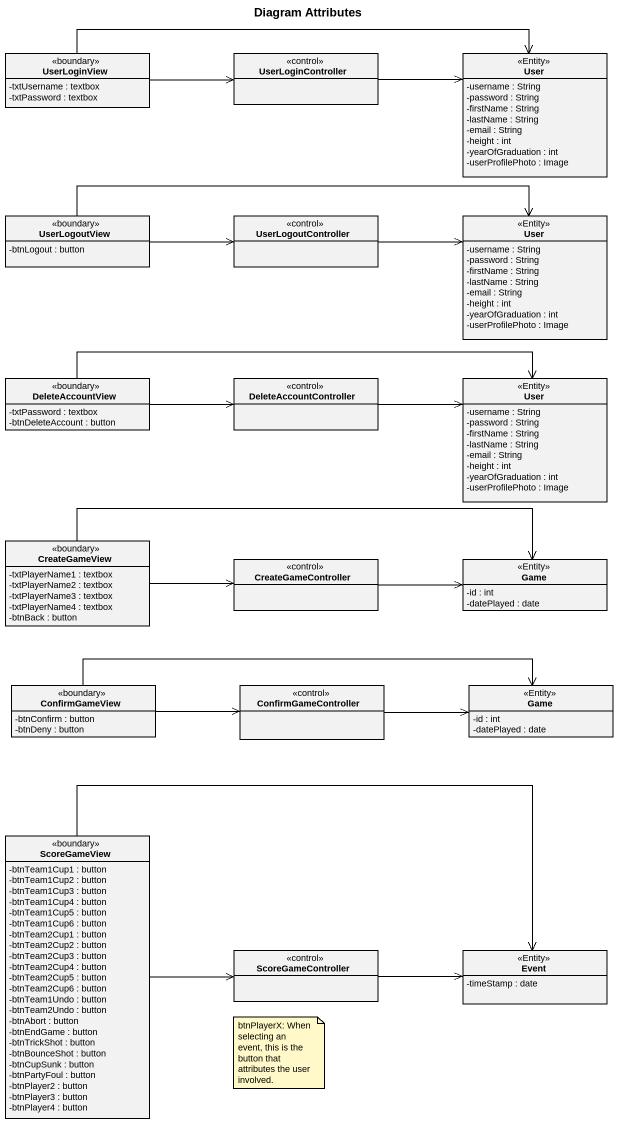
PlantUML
@startuml
title Diagram Attributes
hide circle
hide empty members
skinparam classAttributeIconSize 0
class UserLoginView <<boundary>> {
  -txtUsername : textbox
  -txtPassword : textbox
}
class UserLoginController <<control>>
class User <<Entity>> {
  -username : String
  -password : String
  -firstName : String
  -lastName : String
  -email : String
  -height : int
  -yearOfGraduation : int
  -userProfilePhoto : Image
}
class UserLogoutView <<boundary>> {
  -btnLogout : button
}
class UserLogoutController <<control>>
class "User" as User_2 <<Entity>> {
  -username : String
  -password : String
  -firstName : String
  -lastName : String
  -email : String
  -height : int
  -yearOfGraduation : int
  -userProfilePhoto : Image
}
class DeleteAccountView <<boundary>> {
  -txtPassword : textbox
  -btnDeleteAccount : button
}
class DeleteAccountController <<control>>
class "User" as User_3 <<Entity>> {
  -username : String
  -password : String
  -firstName : String
  -lastName : String
  -email : String
  -height : int
  -yearOfGraduation : int
  -userProfilePhoto : Image
}
class CreateGameView <<boundary>> {
  -txtPlayerName1 : textbox
  -txtPlayerName2 : textbox
  -txtPlayerName3 : textbox
  -txtPlayerName4 : textbox
  -btnBack : button
}
class CreateGameController <<control>>
class Game <<Entity>> {
  -id : int
  -datePlayed : date
}
class ConfirmGameView <<boundary>> {
  -btnConfirm : button
  -btnDeny : button
}
class ConfirmGameController <<control>>
class "Game" as Game_2 <<Entity>> {
  -id : int
  -datePlayed : date
}
class ScoreGameView <<boundary>> {
  -btnTeam1Cup1 : button
  -btnTeam1Cup2 : button
  -btnTeam1Cup3 : button
  -btnTeam1Cup4 : button
  -btnTeam1Cup5 : button
  -btnTeam1Cup6 : button
  -btnTeam2Cup1 : button
  -btnTeam2Cup2 : button
  -btnTeam2Cup3 : button
  -btnTeam2Cup4 : button
  -btnTeam2Cup5 : button
  -btnTeam2Cup6 : button
  -btnTeam1Undo : button
  -btnTeam2Undo : button
  -btnAbort : button
  -btnEndGame : button
  -btnTrickShot : button
  -btnBounceShot : button
  -btnCupSunk : button
  -btnPartyFoul : button
  -btnPlayer2 : button
  -btnPlayer3 : button
  -btnPlayer4 : button
}
class ScoreGameController <<control>>
class Event <<Entity>> {
  -timeStamp : date
}
UserLoginView -right-> UserLoginController
UserLoginView -right-> User
UserLoginController -right-> User
UserLogoutView -right-> UserLogoutController
UserLogoutView -right-> User_2
UserLogoutController -right-> User_2
DeleteAccountView -right-> DeleteAccountController
DeleteAccountView -right-> User_3
DeleteAccountController -right-> User_3
CreateGameView -right-> CreateGameController
CreateGameView -right-> Game
CreateGameController -right-> Game
ConfirmGameView -right-> ConfirmGameController
ConfirmGameView -right-> Game_2
ConfirmGameController -right-> Game_2
ScoreGameView -right-> ScoreGameController
ScoreGameView -right-> Event
ScoreGameController -right-> Event
note as N1
  btnPlayerX: When selecting an event, this is the button that attributes the user involved.
end note
@enduml
